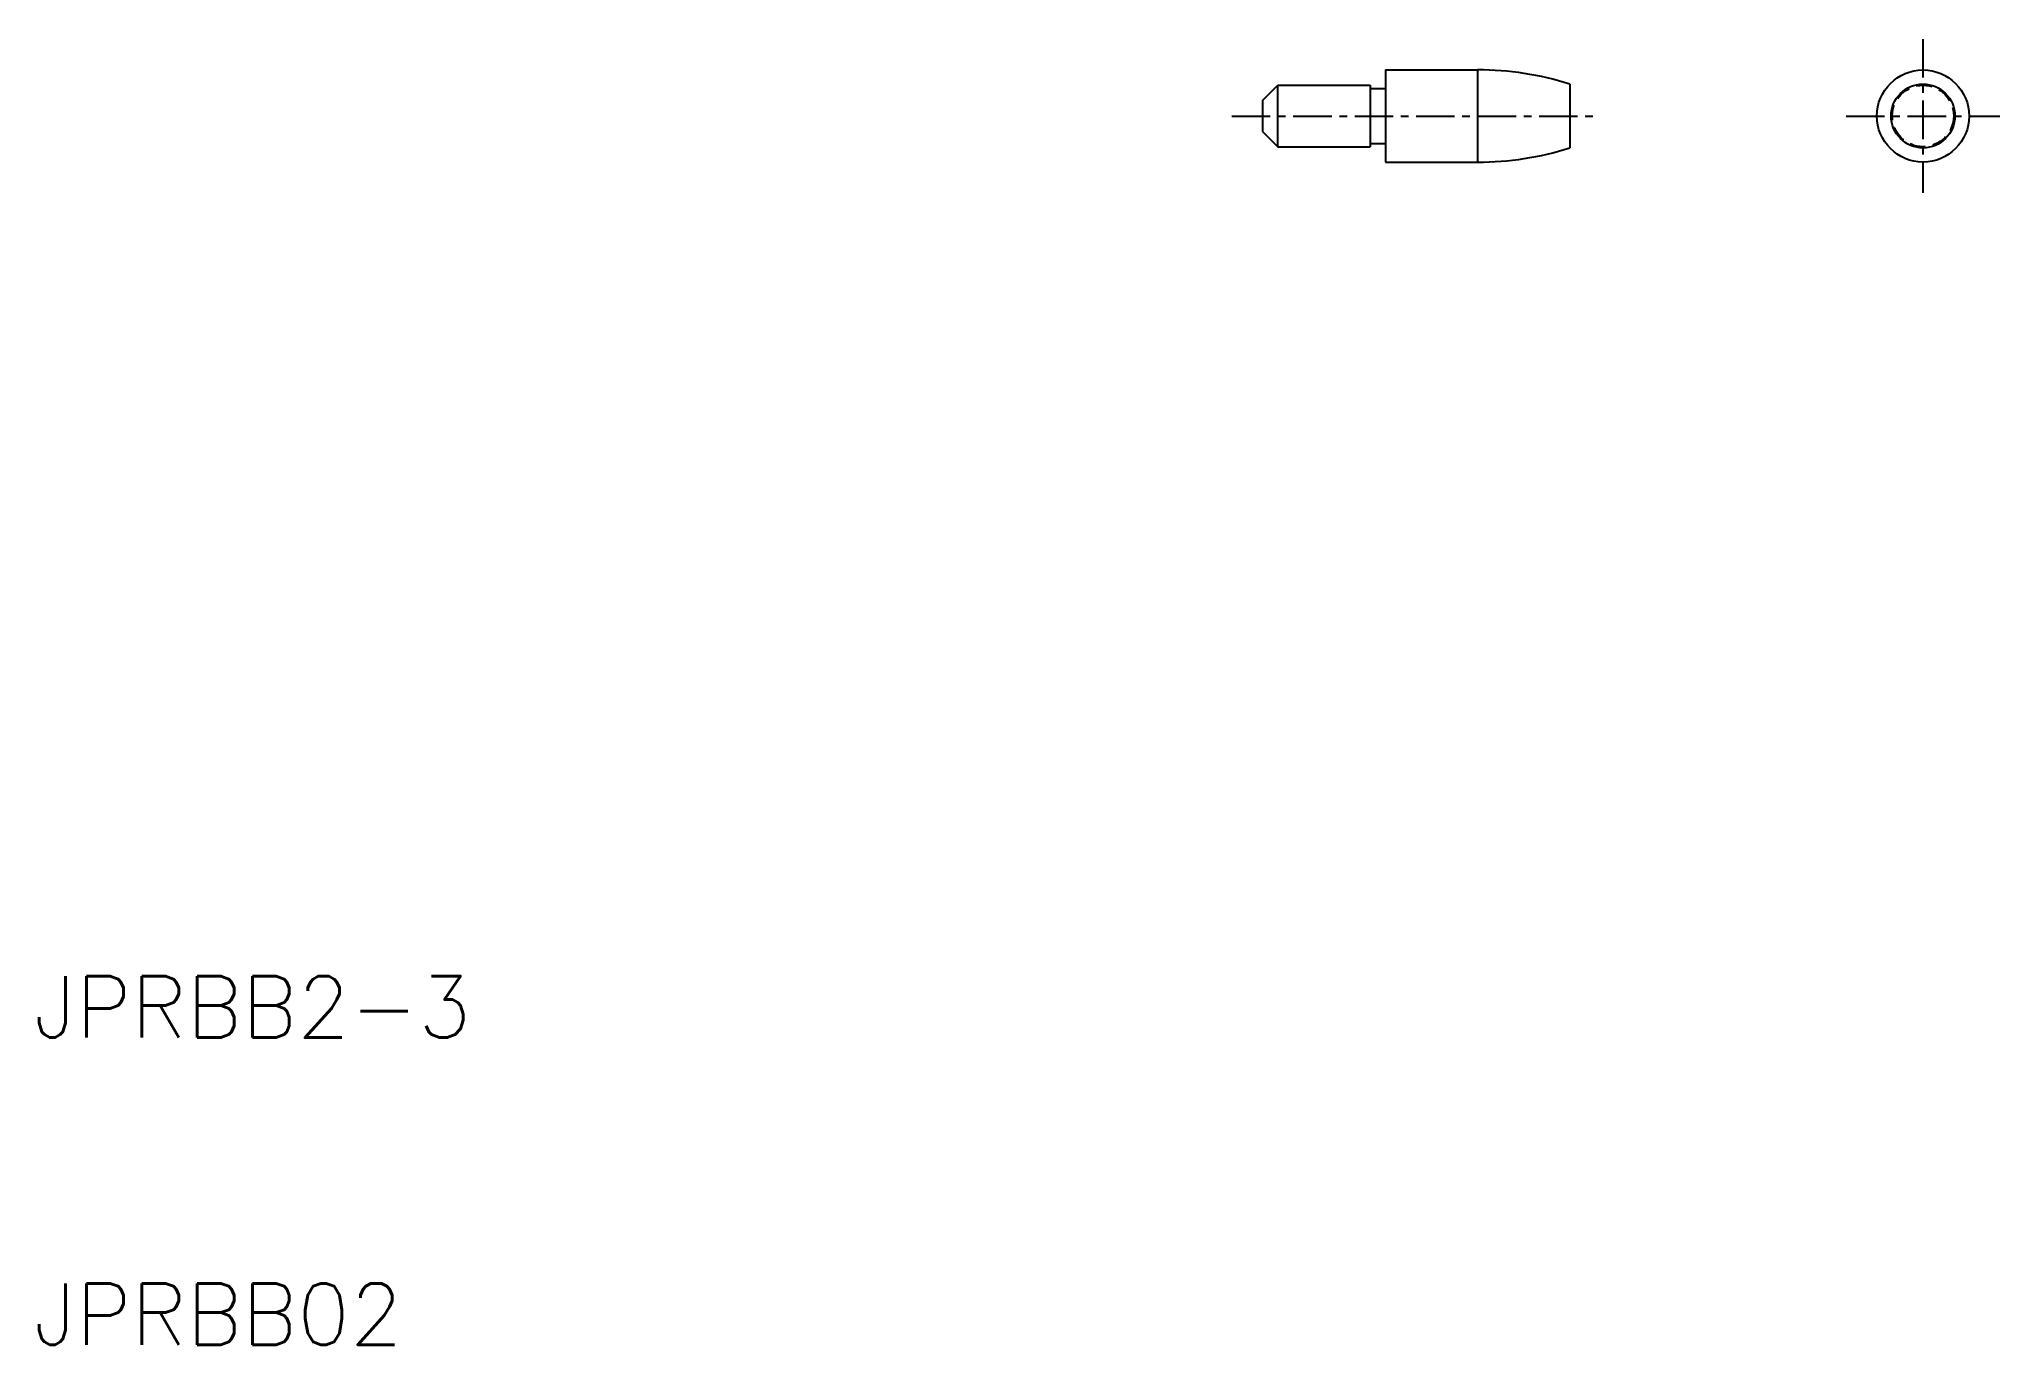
# Model space of a CAD drawing. Extents: x 10.2 to 74, y 10 to 52.5.
import ezdxf

# ---------------------------------------------------------------- set-up
doc = ezdxf.new("R2010")
doc.units = 0
doc.linetypes.add('CENTER', pattern=[2, 1.25, -0.25, 0.25, -0.25])
doc.linetypes.add('DASHED', pattern=[0.75, 0.5, -0.25])
doc.layers.get('0').update_dxf_attribs({"linetype": 'CONTINUOUS'})
doc.layers.add('CENTER', color=1, linetype='CENTER')
doc.styles.get("Standard").update_dxf_attribs({"font": 'txt.shx'})

msp = doc.modelspace()

# ---------------------------------------------------------------- linework, layer by layer
at = {"color": 7, "linetype": 'CONTINUOUS'}
for p, q in [((54, 51.5), (54, 48.5)), ((54, 51.5), (57, 51.5)), ((57, 51.5), (57, 48.5)), ((50, 50.5), (50.5, 51)), ((50, 50.5), (50, 49.5)), ((50.5, 51), (53.5, 51)), ((50.5, 49), (50.5, 51)), ((53.5, 51), (53.5, 49)), ((53.5, 50.9), (54, 50.9)), ((60, 51.039), (60, 48.961)), ((50, 49.5), (50.5, 49)), ((50.5, 49), (53.5, 49)), ((53.5, 49.1), (54, 49.1)), ((54, 48.5), (57, 48.5))]:
    msp.add_line(p, q, dxfattribs=at)
for radius in [1.5, 1.039]:
    msp.add_circle((71.5, 50), radius, dxfattribs=at)
at = {"color": 3, "linetype": 'DASHED'}
msp.add_circle((71.5, 50), 1, dxfattribs=at)
at = {"color": 7, "linetype": 'CONTINUOUS'}
for centre, start, end in [((57, 41.5), 72.5424, 90), ((57, 58.5), 270, 287.4576)]:
    msp.add_arc(centre, 10, start, end, dxfattribs=at)
at = {"layer": 'CENTER', "color": 1, "linetype": 'CENTER'}
for p, q in [((71.5, 52.5), (71.5, 47.5)), ((49, 50), (61, 50)), ((69, 50), (74, 50))]:
    msp.add_line(p, q, dxfattribs=at)

# ---------------------------------------------------------------- texts
at = {"color": 7, "linetype": 'CONTINUOUS'}
for s, p in [('JPRBB2-3', (10, 20)), ('JPRBB02', (10, 10))]:
    msp.add_text(s, height=2, dxfattribs=at).set_placement(p)

doc.saveas('drawing.dxf')
